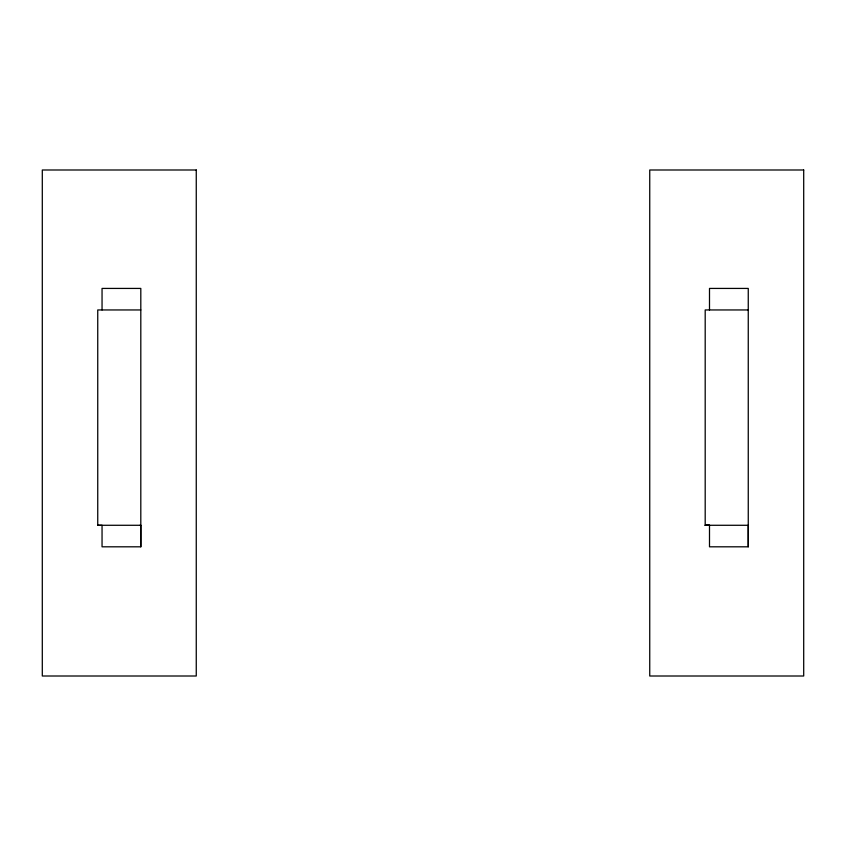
<?xml version="1.0" encoding="UTF-8"?>
<svg xmlns="http://www.w3.org/2000/svg" width="846" height="846" viewBox="0 0 846 846"><rect width="100%" height="100%" fill="white"/><g stroke="black" fill="none" stroke-linecap="round" stroke-linejoin="round"><path stroke-width="1.27" d="M97.745 525.271L102.049 525.281L102.049 546.812L140.806 546.812L140.806 525.281L97.745 525.281L97.745 309.953L140.806 309.953M709.498 525.281L705.194 525.281L709.498 525.281L709.498 546.812L748.255 546.812L748.255 525.281L705.194 525.281L705.194 309.953L748.255 309.953M140.002 525.281L140.806 525.281M748.255 546.812L748.255 288.423L709.498 288.423L709.498 309.953M140.806 546.812L140.806 288.423L102.049 288.423L102.049 309.953M196.261 169.993L42.3 169.993L42.3 676.007L196.261 676.007L196.261 169.993M803.7 169.993L649.739 169.993L649.739 676.007L803.7 676.007L803.7 169.993"/></g></svg>
